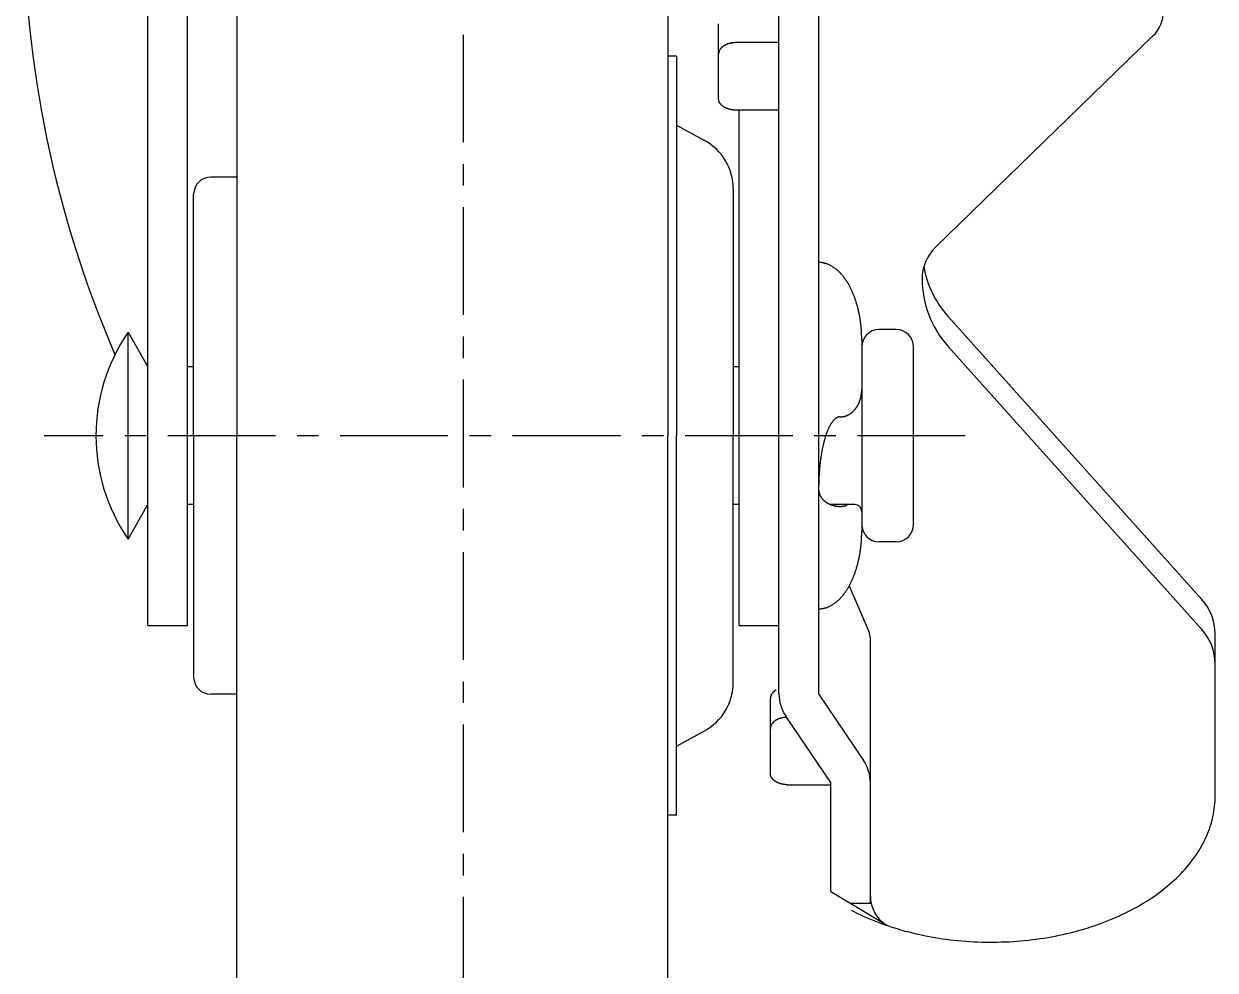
# Model space of a CAD drawing. Extents: x -35 to 215, y -13 to 267.
# Drawn here: x 7.6 to 76.7, y 56.3 to 111.2 of the extents above; entities that cross this region are included whole.
import ezdxf

# ---------------------------------------------------------------- set-up
doc = ezdxf.new("R2010")
doc.units = 0
doc.header["$LTSCALE"] = 5
doc.linetypes.add('CENTER', pattern=[2, 1.25, -0.25, 0.25, -0.25])
doc.layers.get('0').update_dxf_attribs({"linetype": 'CONTINUOUS'})
doc.layers.add('CENTER', color=1, linetype='CENTER')

msp = doc.modelspace()

# ---------------------------------------------------------------- linework, layer by layer
at = {"color": 7, "linetype": 'CONTINUOUS'}
for p, q in [((14.821629, 76.304356), (14.821629, 141.550747)), ((17.121629, 76.304356), (17.121629, 141.5595)), ((51.421629, 72.325942), (51.421629, 141.550747)), ((19.971629, 124.304356), (19.971629, 87.304356)), ((44.971629, 124.304356), (44.971629, 87.304356)), ((53.721629, 124.183706), (53.721629, 72.325942)), ((47.921629, 106.834939), (47.921629, 111.186885)), ((51.421629, 110.095043), (48.921629, 110.095043)), ((73.114861, 110.483921), (60.494129, 98.229582)), ((45.471629, 109.304356), (44.971629, 109.304356)), ((45.471629, 109.304356), (45.471629, 87.304356)), ((51.421629, 106.182919), (48.921629, 106.182919)), ((49.121629, 76.304356), (49.121629, 106.182919)), ((45.471629, 105.304356), (47.093914, 104.426975)), ((19.971629, 102.304356), (18.471629, 102.304356)), ((48.771629, 101.612255), (48.771629, 87.304356)), ((17.471629, 87.304356), (17.471629, 101.304356)), ((75.95482, 77.810641), (61.216782, 94.240692)), ((13.666928, 93.304356), (14.821629, 91.304356)), ((13.666928, 81.304356), (13.666928, 93.304356)), ((58.221629, 93.454356), (57.221629, 93.454356)), ((56.221629, 92.846532), (56.221629, 81.76218)), ((59.221629, 82.154356), (59.221629, 92.454356)), ((75.95482, 76.066778), (61.216782, 92.496829)), ((17.471629, 91.304356), (17.121629, 91.304356)), ((49.121629, 91.304356), (48.771629, 91.304356)), ((17.471629, 87.304356), (17.471629, 73.304356)), ((19.971629, 50.304356), (19.971629, 87.304356)), ((44.971629, 50.304356), (44.971629, 87.304356)), ((45.471629, 65.304356), (45.471629, 87.304356)), ((48.771629, 72.996456), (48.771629, 87.304356)), ((13.666928, 81.304356), (14.821629, 83.304356)), ((17.471629, 83.304356), (17.121629, 83.304356)), ((49.121629, 83.304356), (48.771629, 83.304356)), ((55.821629, 83.304356), (54.42448, 83.304356)), ((58.221629, 81.154356), (57.221629, 81.154356)), ((55.495553, 78.591321), (56.635977, 75.943387)), ((14.821629, 76.304356), (17.121629, 76.304356)), ((49.121629, 76.304356), (51.421629, 76.304356)), ((56.721629, 60.193495), (56.721629, 75.537946)), ((76.721629, 66.409656), (76.721629, 75.807429)), ((19.971629, 72.304356), (18.471629, 72.304356)), ((50.921629, 67.713697), (50.921629, 72.065643)), ((53.721629, 72.325942), (56.327317, 68.469955)), ((54.421629, 67.182184), (51.815941, 71.038171)), ((45.471629, 69.304356), (47.093914, 70.181737)), ((51.921629, 67.061677), (54.421629, 67.061677)), ((54.421629, 60.866295), (54.421629, 67.182184)), ((45.471629, 65.304356), (44.971629, 65.304356)), ((54.421629, 60.866295), (57.721629, 58.890187)), ((55.54517, 60.193495), (56.721629, 60.193495))]:
    msp.add_line(p, q, dxfattribs=at)
for points in [[(48.9216, 110.095, 0), (48.9094, 110.095, 0), (48.8971, 110.095, 0), (48.8848, 110.095, 0), (48.8726, 110.094, 0), (48.8603, 110.094, 0), (48.8481, 110.093, 0), (48.8358, 110.093, 0), (48.8236, 110.092, 0), (48.8114, 110.091, 0), (48.7992, 110.09, 0), (48.787, 110.089, 0), (48.7749, 110.088, 0), (48.7628, 110.087, 0), (48.7507, 110.085, 0), (48.7386, 110.084, 0), (48.7265, 110.083, 0), (48.7145, 110.081, 0), (48.7025, 110.079, 0), (48.6906, 110.077, 0), (48.6786, 110.076, 0), (48.6668, 110.074, 0), (48.6549, 110.071, 0), (48.6431, 110.069, 0), (48.6313, 110.067, 0), (48.6196, 110.065, 0), (48.6079, 110.062, 0), (48.5963, 110.06, 0), (48.5847, 110.057, 0), (48.5732, 110.054, 0), (48.5617, 110.051, 0), (48.5503, 110.048, 0), (48.5389, 110.045, 0), (48.5276, 110.042, 0), (48.5164, 110.039, 0), (48.5052, 110.036, 0), (48.4941, 110.032, 0), (48.483, 110.029, 0), (48.472, 110.025, 0), (48.4611, 110.022, 0), (48.4502, 110.018, 0), (48.4394, 110.014, 0), (48.4287, 110.01, 0), (48.4181, 110.006, 0), (48.4075, 110.002, 0), (48.397, 109.998, 0), (48.3866, 109.994, 0), (48.3763, 109.99, 0), (48.3661, 109.985, 0), (48.3559, 109.981, 0), (48.3458, 109.976, 0), (48.3358, 109.971, 0), (48.3259, 109.967, 0), (48.3161, 109.962, 0), (48.3064, 109.957, 0), (48.2968, 109.952, 0), (48.2872, 109.947, 0), (48.2778, 109.942, 0), (48.2685, 109.937, 0), (48.2592, 109.931, 0), (48.2501, 109.926, 0), (48.241, 109.921, 0), (48.2321, 109.915, 0), (48.2233, 109.91, 0), (48.2145, 109.904, 0), (48.2059, 109.898, 0), (48.1974, 109.893, 0), (48.189, 109.887, 0), (48.1807, 109.881, 0), (48.1725, 109.875, 0), (48.1644, 109.869, 0), (48.1565, 109.863, 0), (48.1486, 109.857, 0), (48.1409, 109.85, 0), (48.1333, 109.844, 0), (48.1258, 109.838, 0), (48.1184, 109.831, 0), (48.1112, 109.825, 0), (48.104, 109.818, 0), (48.097, 109.812, 0), (48.0902, 109.805, 0), (48.0834, 109.799, 0), (48.0768, 109.792, 0), (48.0703, 109.785, 0), (48.0639, 109.778, 0), (48.0577, 109.771, 0), (48.0515, 109.764, 0), (48.0456, 109.757, 0), (48.0397, 109.75, 0), (48.034, 109.743, 0), (48.0284, 109.736, 0), (48.023, 109.729, 0), (48.0176, 109.722, 0), (48.0125, 109.715, 0), (48.0074, 109.707, 0), (48.0025, 109.7, 0), (47.9977, 109.693, 0), (47.9931, 109.685, 0), (47.9886, 109.678, 0), (47.9843, 109.67, 0), (47.9801, 109.663, 0), (47.976, 109.655, 0), (47.9721, 109.648, 0), (47.9683, 109.64, 0), (47.9647, 109.632, 0), (47.9612, 109.625, 0), (47.9579, 109.617, 0), (47.9547, 109.609, 0), (47.9516, 109.601, 0), (47.9487, 109.594, 0), (47.9459, 109.586, 0), (47.9433, 109.578, 0), (47.9408, 109.57, 0), (47.9385, 109.562, 0), (47.9364, 109.554, 0), (47.9343, 109.547, 0), (47.9325, 109.539, 0), (47.9307, 109.531, 0), (47.9291, 109.523, 0), (47.9277, 109.515, 0), (47.9264, 109.507, 0), (47.9253, 109.499, 0), (47.9243, 109.491, 0), (47.9235, 109.483, 0), (47.9228, 109.475, 0), (47.9223, 109.467, 0), (47.9219, 109.459, 0), (47.9217, 109.451, 0), (47.9216, 109.443, 0)], [(48.9216, 106.183, 0), (48.9094, 106.183, 0), (48.8971, 106.183, 0), (48.8848, 106.183, 0), (48.8726, 106.184, 0), (48.8603, 106.184, 0), (48.8481, 106.185, 0), (48.8358, 106.185, 0), (48.8236, 106.186, 0), (48.8114, 106.187, 0), (48.7992, 106.188, 0), (48.787, 106.189, 0), (48.7749, 106.19, 0), (48.7628, 106.191, 0), (48.7507, 106.193, 0), (48.7386, 106.194, 0), (48.7265, 106.195, 0), (48.7145, 106.197, 0), (48.7025, 106.199, 0), (48.6906, 106.201, 0), (48.6786, 106.202, 0), (48.6668, 106.204, 0), (48.6549, 106.207, 0), (48.6431, 106.209, 0), (48.6313, 106.211, 0), (48.6196, 106.213, 0), (48.6079, 106.216, 0), (48.5963, 106.218, 0), (48.5847, 106.221, 0), (48.5732, 106.224, 0), (48.5617, 106.227, 0), (48.5503, 106.23, 0), (48.5389, 106.233, 0), (48.5276, 106.236, 0), (48.5164, 106.239, 0), (48.5052, 106.242, 0), (48.4941, 106.246, 0), (48.483, 106.249, 0), (48.472, 106.253, 0), (48.4611, 106.256, 0), (48.4502, 106.26, 0), (48.4394, 106.264, 0), (48.4287, 106.268, 0), (48.4181, 106.272, 0), (48.4075, 106.276, 0), (48.397, 106.28, 0), (48.3866, 106.284, 0), (48.3763, 106.288, 0), (48.3661, 106.293, 0), (48.3559, 106.297, 0), (48.3458, 106.302, 0), (48.3358, 106.307, 0), (48.3259, 106.311, 0), (48.3161, 106.316, 0), (48.3064, 106.321, 0), (48.2968, 106.326, 0), (48.2872, 106.331, 0), (48.2778, 106.336, 0), (48.2685, 106.341, 0), (48.2592, 106.346, 0), (48.2501, 106.352, 0), (48.241, 106.357, 0), (48.2321, 106.363, 0), (48.2233, 106.368, 0), (48.2145, 106.374, 0), (48.2059, 106.38, 0), (48.1974, 106.385, 0), (48.189, 106.391, 0), (48.1807, 106.397, 0), (48.1725, 106.403, 0), (48.1644, 106.409, 0), (48.1565, 106.415, 0), (48.1486, 106.421, 0), (48.1409, 106.428, 0), (48.1333, 106.434, 0), (48.1258, 106.44, 0), (48.1184, 106.447, 0), (48.1112, 106.453, 0), (48.104, 106.459, 0), (48.097, 106.466, 0), (48.0902, 106.473, 0), (48.0834, 106.479, 0), (48.0768, 106.486, 0), (48.0703, 106.493, 0), (48.0639, 106.5, 0), (48.0577, 106.507, 0), (48.0515, 106.514, 0), (48.0456, 106.521, 0), (48.0397, 106.528, 0), (48.034, 106.535, 0), (48.0284, 106.542, 0), (48.023, 106.549, 0), (48.0176, 106.556, 0), (48.0125, 106.563, 0), (48.0074, 106.571, 0), (48.0025, 106.578, 0), (47.9977, 106.585, 0), (47.9931, 106.593, 0), (47.9886, 106.6, 0), (47.9843, 106.608, 0), (47.9801, 106.615, 0), (47.976, 106.623, 0), (47.9721, 106.63, 0), (47.9683, 106.638, 0), (47.9647, 106.646, 0), (47.9612, 106.653, 0), (47.9579, 106.661, 0), (47.9547, 106.669, 0), (47.9516, 106.677, 0), (47.9487, 106.684, 0), (47.9459, 106.692, 0), (47.9433, 106.7, 0), (47.9408, 106.708, 0), (47.9385, 106.716, 0), (47.9364, 106.723, 0), (47.9343, 106.731, 0), (47.9325, 106.739, 0), (47.9307, 106.747, 0), (47.9291, 106.755, 0), (47.9277, 106.763, 0), (47.9264, 106.771, 0), (47.9253, 106.779, 0), (47.9243, 106.787, 0), (47.9235, 106.795, 0), (47.9228, 106.803, 0), (47.9223, 106.811, 0), (47.9219, 106.819, 0), (47.9217, 106.827, 0), (47.9216, 106.835, 0)], [(56.2216, 92.8465, 0), (56.2214, 92.9018, 0), (56.2209, 92.957, 0), (56.2199, 93.0122, 0), (56.2186, 93.0673, 0), (56.2169, 93.1225, 0), (56.2149, 93.1776, 0), (56.2124, 93.2326, 0), (56.2096, 93.2876, 0), (56.2064, 93.3425, 0), (56.2028, 93.3974, 0), (56.1989, 93.4521, 0), (56.1946, 93.5068, 0), (56.1899, 93.5614, 0), (56.1848, 93.6159, 0), (56.1794, 93.6702, 0), (56.1736, 93.7244, 0), (56.1674, 93.7785, 0), (56.1609, 93.8325, 0), (56.154, 93.8863, 0), (56.1467, 93.9399, 0), (56.1391, 93.9934, 0), (56.1311, 94.0467, 0), (56.1227, 94.0999, 0), (56.114, 94.1528, 0), (56.1049, 94.2056, 0), (56.0955, 94.2581, 0), (56.0856, 94.3104, 0), (56.0755, 94.3625, 0), (56.065, 94.4144, 0), (56.0541, 94.4661, 0), (56.0429, 94.5175, 0), (56.0313, 94.5686, 0), (56.0194, 94.6195, 0), (56.0072, 94.6701, 0), (55.9946, 94.7205, 0), (55.9816, 94.7705, 0), (55.9683, 94.8203, 0), (55.9547, 94.8698, 0), (55.9407, 94.919, 0), (55.9264, 94.9678, 0), (55.9118, 95.0164, 0), (55.8968, 95.0646, 0), (55.8816, 95.1125, 0), (55.866, 95.16, 0), (55.85, 95.2072, 0), (55.8338, 95.254, 0), (55.8172, 95.3005, 0), (55.8003, 95.3466, 0), (55.7831, 95.3923, 0), (55.7656, 95.4377, 0), (55.7478, 95.4826, 0), (55.7296, 95.5272, 0), (55.7112, 95.5713, 0), (55.6925, 95.6151, 0), (55.6735, 95.6584, 0), (55.6542, 95.7013, 0), (55.6345, 95.7438, 0), (55.6147, 95.7858, 0), (55.5945, 95.8274, 0), (55.574, 95.8685, 0), (55.5533, 95.9092, 0), (55.5322, 95.9495, 0), (55.511, 95.9892, 0), (55.4894, 96.0285, 0), (55.4676, 96.0673, 0), (55.4455, 96.1056, 0), (55.4231, 96.1435, 0), (55.4005, 96.1808, 0), (55.3777, 96.2176, 0), (55.3546, 96.254, 0), (55.3312, 96.2898, 0), (55.3076, 96.3251, 0), (55.2838, 96.3598, 0), (55.2597, 96.3941, 0), (55.2354, 96.4278, 0), (55.2109, 96.461, 0), (55.1861, 96.4936, 0), (55.1612, 96.5257, 0), (55.136, 96.5572, 0), (55.1106, 96.5881, 0), (55.0849, 96.6185, 0), (55.0591, 96.6484, 0), (55.0331, 96.6776, 0), (55.0069, 96.7063, 0), (54.9805, 96.7344, 0), (54.9539, 96.7619, 0), (54.9271, 96.7888, 0), (54.9001, 96.8152, 0), (54.873, 96.8409, 0), (54.8457, 96.866, 0), (54.8182, 96.8906, 0), (54.7905, 96.9145, 0), (54.7627, 96.9378, 0), (54.7347, 96.9605, 0), (54.7066, 96.9825, 0), (54.6783, 97.004, 0), (54.6499, 97.0248, 0), (54.6214, 97.045, 0), (54.5927, 97.0646, 0), (54.5639, 97.0835, 0), (54.5349, 97.1018, 0), (54.5058, 97.1194, 0), (54.4766, 97.1364, 0), (54.4473, 97.1528, 0), (54.4179, 97.1685, 0), (54.3884, 97.1835, 0), (54.3588, 97.1979, 0), (54.3291, 97.2117, 0), (54.2993, 97.2248, 0), (54.2694, 97.2372, 0), (54.2394, 97.249, 0), (54.2094, 97.2601, 0), (54.1792, 97.2705, 0), (54.149, 97.2803, 0), (54.1188, 97.2894, 0), (54.0885, 97.2978, 0), (54.0581, 97.3056, 0), (54.0277, 97.3127, 0), (53.9972, 97.3191, 0), (53.9667, 97.3249, 0), (53.9361, 97.3299, 0), (53.9055, 97.3343, 0), (53.8749, 97.3381, 0), (53.8443, 97.3411, 0), (53.8136, 97.3435, 0), (53.783, 97.3452, 0), (53.7523, 97.3462, 0), (53.7216, 97.3465, 0)], [(54.9716, 88.395, 0), (54.987, 88.3952, 0), (55.0023, 88.3955, 0), (55.0176, 88.3961, 0), (55.033, 88.3969, 0), (55.0483, 88.398, 0), (55.0636, 88.3993, 0), (55.0789, 88.4009, 0), (55.0942, 88.4027, 0), (55.1094, 88.4047, 0), (55.1246, 88.4069, 0), (55.1399, 88.4094, 0), (55.155, 88.4122, 0), (55.1702, 88.4151, 0), (55.1853, 88.4183, 0), (55.2004, 88.4218, 0), (55.2155, 88.4255, 0), (55.2305, 88.4294, 0), (55.2455, 88.4335, 0), (55.2605, 88.4379, 0), (55.2754, 88.4425, 0), (55.2902, 88.4473, 0), (55.305, 88.4524, 0), (55.3198, 88.4577, 0), (55.3345, 88.4632, 0), (55.3491, 88.4689, 0), (55.3637, 88.4749, 0), (55.3783, 88.4811, 0), (55.3927, 88.4876, 0), (55.4072, 88.4942, 0), (55.4215, 88.5011, 0), (55.4358, 88.5082, 0), (55.45, 88.5155, 0), (55.4641, 88.5231, 0), (55.4782, 88.5308, 0), (55.4922, 88.5388, 0), (55.5061, 88.547, 0), (55.5199, 88.5554, 0), (55.5336, 88.564, 0), (55.5473, 88.5729, 0), (55.5609, 88.5819, 0), (55.5744, 88.5912, 0), (55.5878, 88.6006, 0), (55.6011, 88.6103, 0), (55.6143, 88.6202, 0), (55.6274, 88.6303, 0), (55.6404, 88.6406, 0), (55.6533, 88.6511, 0), (55.6661, 88.6618, 0), (55.6788, 88.6726, 0), (55.6914, 88.6837, 0), (55.7039, 88.695, 0), (55.7163, 88.7065, 0), (55.7285, 88.7182, 0), (55.7407, 88.73, 0), (55.7527, 88.742, 0), (55.7646, 88.7543, 0), (55.7764, 88.7667, 0), (55.7881, 88.7793, 0), (55.7996, 88.7921, 0), (55.8111, 88.805, 0), (55.8224, 88.8181, 0), (55.8336, 88.8314, 0), (55.8446, 88.8449, 0), (55.8555, 88.8586, 0), (55.8663, 88.8724, 0), (55.8769, 88.8864, 0), (55.8874, 88.9005, 0), (55.8978, 88.9148, 0), (55.908, 88.9293, 0), (55.9181, 88.9439, 0), (55.9281, 88.9587, 0), (55.9379, 88.9737, 0), (55.9476, 88.9887, 0), (55.9571, 89.004, 0), (55.9664, 89.0194, 0), (55.9756, 89.0349, 0), (55.9847, 89.0506, 0), (55.9936, 89.0664, 0), (56.0024, 89.0823, 0), (56.011, 89.0984, 0), (56.0194, 89.1146, 0), (56.0277, 89.131, 0), (56.0358, 89.1474, 0), (56.0438, 89.164, 0), (56.0516, 89.1807, 0), (56.0592, 89.1976, 0), (56.0667, 89.2145, 0), (56.074, 89.2316, 0), (56.0812, 89.2488, 0), (56.0882, 89.2661, 0), (56.095, 89.2835, 0), (56.1016, 89.301, 0), (56.1081, 89.3186, 0), (56.1144, 89.3363, 0), (56.1205, 89.3541, 0), (56.1265, 89.372, 0), (56.1323, 89.39, 0), (56.1379, 89.4081, 0), (56.1433, 89.4262, 0), (56.1486, 89.4445, 0), (56.1536, 89.4628, 0), (56.1585, 89.4812, 0), (56.1633, 89.4997, 0), (56.1678, 89.5182, 0), (56.1722, 89.5369, 0), (56.1763, 89.5555, 0), (56.1803, 89.5743, 0), (56.1842, 89.5931, 0), (56.1878, 89.612, 0), (56.1913, 89.6309, 0), (56.1945, 89.6499, 0), (56.1976, 89.6689, 0), (56.2005, 89.688, 0), (56.2032, 89.7071, 0), (56.2058, 89.7262, 0), (56.2081, 89.7454, 0), (56.2103, 89.7647, 0), (56.2122, 89.7839, 0), (56.214, 89.8032, 0), (56.2156, 89.8225, 0), (56.217, 89.8419, 0), (56.2182, 89.8612, 0), (56.2193, 89.8806, 0), (56.2201, 89.9, 0), (56.2208, 89.9194, 0), (56.2213, 89.9388, 0), (56.2215, 89.9582, 0), (56.2216, 89.9776, 0)], [(54.9716, 88.395, 0), (54.9563, 88.3947, 0), (54.941, 88.3938, 0), (54.9256, 88.3922, 0), (54.9103, 88.39, 0), (54.895, 88.3871, 0), (54.8797, 88.3837, 0), (54.8644, 88.3796, 0), (54.8491, 88.3748, 0), (54.8339, 88.3695, 0), (54.8186, 88.3635, 0), (54.8034, 88.3568, 0), (54.7882, 88.3496, 0), (54.7731, 88.3417, 0), (54.7579, 88.3332, 0), (54.7428, 88.3241, 0), (54.7278, 88.3144, 0), (54.7127, 88.304, 0), (54.6978, 88.293, 0), (54.6828, 88.2814, 0), (54.6679, 88.2692, 0), (54.653, 88.2564, 0), (54.6382, 88.2429, 0), (54.6235, 88.2289, 0), (54.6088, 88.2142, 0), (54.5941, 88.199, 0), (54.5795, 88.1831, 0), (54.565, 88.1666, 0), (54.5505, 88.1496, 0), (54.5361, 88.1319, 0), (54.5218, 88.1137, 0), (54.5075, 88.0948, 0), (54.4933, 88.0754, 0), (54.4791, 88.0554, 0), (54.4651, 88.0348, 0), (54.4511, 88.0136, 0), (54.4372, 87.9919, 0), (54.4234, 87.9695, 0), (54.4096, 87.9467, 0), (54.396, 87.9232, 0), (54.3824, 87.8992, 0), (54.3689, 87.8746, 0), (54.3555, 87.8495, 0), (54.3422, 87.8238, 0), (54.329, 87.7976, 0), (54.3159, 87.7708, 0), (54.3029, 87.7435, 0), (54.29, 87.7157, 0), (54.2772, 87.6873, 0), (54.2645, 87.6584, 0), (54.2519, 87.629, 0), (54.2394, 87.5991, 0), (54.227, 87.5686, 0), (54.2147, 87.5377, 0), (54.2026, 87.5062, 0), (54.1906, 87.4743, 0), (54.1786, 87.4418, 0), (54.1668, 87.4089, 0), (54.1552, 87.3755, 0), (54.1436, 87.3416, 0), (54.1322, 87.3072, 0), (54.1209, 87.2724, 0), (54.1097, 87.2371, 0), (54.0987, 87.2013, 0), (54.0877, 87.1651, 0), (54.077, 87.1284, 0), (54.0663, 87.0913, 0), (54.0558, 87.0538, 0), (54.0454, 87.0158, 0), (54.0352, 86.9774, 0), (54.0251, 86.9386, 0), (54.0152, 86.8994, 0), (54.0054, 86.8597, 0), (53.9957, 86.8197, 0), (53.9862, 86.7793, 0), (53.9768, 86.7385, 0), (53.9676, 86.6973, 0), (53.9586, 86.6557, 0), (53.9496, 86.6137, 0), (53.9409, 86.5714, 0), (53.9323, 86.5287, 0), (53.9238, 86.4857, 0), (53.9156, 86.4424, 0), (53.9074, 86.3986, 0), (53.8995, 86.3546, 0), (53.8917, 86.3102, 0), (53.884, 86.2656, 0), (53.8765, 86.2206, 0), (53.8692, 86.1753, 0), (53.8621, 86.1297, 0), (53.8551, 86.0838, 0), (53.8483, 86.0376, 0), (53.8416, 85.9912, 0), (53.8352, 85.9444, 0), (53.8289, 85.8975, 0), (53.8227, 85.8502, 0), (53.8168, 85.8027, 0), (53.811, 85.755, 0), (53.8054, 85.707, 0), (53.8, 85.6588, 0), (53.7947, 85.6104, 0), (53.7896, 85.5618, 0), (53.7847, 85.513, 0), (53.78, 85.4639, 0), (53.7755, 85.4147, 0), (53.7711, 85.3653, 0), (53.7669, 85.3157, 0), (53.7629, 85.266, 0), (53.7591, 85.2161, 0), (53.7555, 85.166, 0), (53.752, 85.1158, 0), (53.7487, 85.0655, 0), (53.7456, 85.015, 0), (53.7427, 84.9644, 0), (53.74, 84.9137, 0), (53.7375, 84.8628, 0), (53.7352, 84.8119, 0), (53.733, 84.7609, 0), (53.731, 84.7098, 0), (53.7292, 84.6586, 0), (53.7276, 84.6073, 0), (53.7262, 84.556, 0), (53.725, 84.5047, 0), (53.724, 84.4532, 0), (53.7231, 84.4018, 0), (53.7225, 84.3503, 0), (53.722, 84.2988, 0), (53.7217, 84.2473, 0), (53.7216, 84.1957, 0)], [(53.7216, 84.1957, 0), (53.7217, 84.1835, 0), (53.722, 84.1713, 0), (53.7225, 84.1591, 0), (53.7232, 84.1468, 0), (53.724, 84.1346, 0), (53.7251, 84.1224, 0), (53.7263, 84.1102, 0), (53.7277, 84.0981, 0), (53.7293, 84.0859, 0), (53.7311, 84.0738, 0), (53.7331, 84.0616, 0), (53.7353, 84.0495, 0), (53.7377, 84.0374, 0), (53.7402, 84.0254, 0), (53.743, 84.0133, 0), (53.7459, 84.0013, 0), (53.749, 83.9894, 0), (53.7523, 83.9774, 0), (53.7558, 83.9655, 0), (53.7595, 83.9536, 0), (53.7633, 83.9418, 0), (53.7674, 83.93, 0), (53.7716, 83.9182, 0), (53.776, 83.9065, 0), (53.7806, 83.8948, 0), (53.7854, 83.8832, 0), (53.7903, 83.8716, 0), (53.7954, 83.8601, 0), (53.8007, 83.8486, 0), (53.8062, 83.8372, 0), (53.8119, 83.8258, 0), (53.8177, 83.8145, 0), (53.8238, 83.8032, 0), (53.8299, 83.792, 0), (53.8363, 83.7809, 0), (53.8429, 83.7698, 0), (53.8496, 83.7588, 0), (53.8564, 83.7479, 0), (53.8635, 83.737, 0), (53.8707, 83.7262, 0), (53.8781, 83.7155, 0), (53.8856, 83.7048, 0), (53.8934, 83.6942, 0), (53.9012, 83.6837, 0), (53.9093, 83.6733, 0), (53.9175, 83.6629, 0), (53.9259, 83.6527, 0), (53.9344, 83.6425, 0), (53.9431, 83.6324, 0), (53.9519, 83.6223, 0), (53.9609, 83.6124, 0), (53.9701, 83.6026, 0), (53.9794, 83.5928, 0), (53.9888, 83.5832, 0), (53.9984, 83.5736, 0), (54.0082, 83.5641, 0), (54.0181, 83.5547, 0), (54.0281, 83.5455, 0), (54.0383, 83.5363, 0), (54.0486, 83.5272, 0), (54.0591, 83.5182, 0), (54.0697, 83.5093, 0), (54.0804, 83.5006, 0), (54.0913, 83.4919, 0), (54.1023, 83.4833, 0), (54.1135, 83.4749, 0), (54.1247, 83.4666, 0), (54.1361, 83.4583, 0), (54.1477, 83.4502, 0), (54.1593, 83.4422, 0), (54.1711, 83.4343, 0), (54.183, 83.4265, 0), (54.195, 83.4189, 0), (54.2072, 83.4113, 0), (54.2194, 83.4039, 0), (54.2318, 83.3966, 0), (54.2443, 83.3895, 0), (54.2569, 83.3824, 0), (54.2696, 83.3755, 0), (54.2824, 83.3687, 0), (54.2953, 83.362, 0), (54.3083, 83.3554, 0), (54.3214, 83.349, 0), (54.3347, 83.3427, 0), (54.348, 83.3365, 0), (54.3614, 83.3305, 0), (54.3749, 83.3246, 0), (54.3885, 83.3188, 0), (54.4022, 83.3132, 0), (54.4159, 83.3077, 0), (54.4298, 83.3023, 0), (54.4437, 83.2971, 0), (54.4577, 83.292, 0), (54.4718, 83.287, 0), (54.486, 83.2822, 0), (54.5002, 83.2775, 0), (54.5145, 83.273, 0), (54.5289, 83.2686, 0), (54.5434, 83.2643, 0), (54.5579, 83.2602, 0), (54.5725, 83.2562, 0), (54.5871, 83.2524, 0), (54.6018, 83.2487, 0), (54.6166, 83.2452, 0), (54.6314, 83.2418, 0), (54.6463, 83.2385, 0), (54.6612, 83.2354, 0), (54.6761, 83.2324, 0), (54.6911, 83.2296, 0), (54.7062, 83.2269, 0), (54.7213, 83.2244, 0), (54.7364, 83.2221, 0), (54.7515, 83.2198, 0), (54.7667, 83.2177, 0), (54.782, 83.2158, 0), (54.7972, 83.214, 0), (54.8125, 83.2124, 0), (54.8278, 83.2109, 0), (54.8431, 83.2096, 0), (54.8585, 83.2084, 0), (54.8738, 83.2074, 0), (54.8892, 83.2065, 0), (54.9046, 83.2058, 0), (54.92, 83.2052, 0), (54.9354, 83.2048, 0), (54.9508, 83.2045, 0), (54.9662, 83.2043, 0), (54.9817, 83.2044, 0)], [(54.9724, 83.2044, 0), (54.9757, 83.2044, 0), (54.9789, 83.2044, 0), (54.9822, 83.2044, 0), (54.9855, 83.2044, 0), (54.9887, 83.2044, 0), (54.992, 83.2045, 0), (54.9952, 83.2045, 0), (54.9985, 83.2046, 0), (55.0018, 83.2047, 0), (55.005, 83.2048, 0), (55.0083, 83.2049, 0), (55.0115, 83.205, 0), (55.0148, 83.2051, 0), (55.0181, 83.2052, 0), (55.0213, 83.2053, 0), (55.0246, 83.2055, 0), (55.0278, 83.2056, 0), (55.0311, 83.2058, 0), (55.0344, 83.206, 0), (55.0376, 83.2062, 0), (55.0409, 83.2063, 0), (55.0441, 83.2065, 0), (55.0474, 83.2068, 0), (55.0506, 83.207, 0), (55.0539, 83.2072, 0), (55.0571, 83.2075, 0), (55.0604, 83.2077, 0), (55.0637, 83.208, 0), (55.0669, 83.2082, 0), (55.0702, 83.2085, 0), (55.0734, 83.2088, 0), (55.0767, 83.2091, 0), (55.0799, 83.2094, 0), (55.0832, 83.2097, 0), (55.0864, 83.2101, 0), (55.0897, 83.2104, 0), (55.0929, 83.2107, 0), (55.0961, 83.2111, 0), (55.0994, 83.2115, 0), (55.1026, 83.2118, 0), (55.1059, 83.2122, 0), (55.1091, 83.2126, 0), (55.1124, 83.213, 0), (55.1156, 83.2135, 0), (55.1188, 83.2139, 0), (55.1221, 83.2143, 0), (55.1253, 83.2148, 0), (55.1286, 83.2152, 0), (55.1318, 83.2157, 0), (55.135, 83.2162, 0), (55.1383, 83.2166, 0), (55.1415, 83.2171, 0), (55.1447, 83.2176, 0), (55.1479, 83.2181, 0), (55.1512, 83.2187, 0), (55.1544, 83.2192, 0), (55.1576, 83.2197, 0), (55.1609, 83.2203, 0), (55.1641, 83.2209, 0), (55.1673, 83.2214, 0), (55.1705, 83.222, 0), (55.1737, 83.2226, 0), (55.177, 83.2232, 0), (55.1802, 83.2238, 0), (55.1834, 83.2244, 0), (55.1866, 83.2251, 0), (55.1898, 83.2257, 0), (55.193, 83.2263, 0), (55.1962, 83.227, 0), (55.1995, 83.2277, 0), (55.2027, 83.2283, 0), (55.2059, 83.229, 0), (55.2091, 83.2297, 0), (55.2123, 83.2304, 0), (55.2155, 83.2311, 0), (55.2187, 83.2319, 0), (55.2219, 83.2326, 0), (55.2251, 83.2333, 0), (55.2283, 83.2341, 0), (55.2314, 83.2349, 0), (55.2346, 83.2356, 0), (55.2378, 83.2364, 0), (55.241, 83.2372, 0), (55.2442, 83.238, 0), (55.2474, 83.2388, 0), (55.2506, 83.2396, 0), (55.2537, 83.2405, 0), (55.2569, 83.2413, 0), (55.2601, 83.2422, 0), (55.2633, 83.243, 0), (55.2664, 83.2439, 0), (55.2696, 83.2448, 0), (55.2728, 83.2457, 0), (55.2759, 83.2465, 0), (55.2791, 83.2475, 0), (55.2823, 83.2484, 0), (55.2854, 83.2493, 0), (55.2886, 83.2502, 0), (55.2917, 83.2512, 0), (55.2949, 83.2521, 0), (55.298, 83.2531, 0), (55.3012, 83.2541, 0), (55.3043, 83.255, 0), (55.3075, 83.256, 0), (55.3106, 83.257, 0), (55.3138, 83.258, 0), (55.3169, 83.2591, 0), (55.32, 83.2601, 0), (55.3232, 83.2611, 0), (55.3263, 83.2622, 0), (55.3294, 83.2632, 0), (55.3325, 83.2643, 0), (55.3357, 83.2654, 0), (55.3388, 83.2665, 0), (55.3419, 83.2675, 0), (55.345, 83.2686, 0), (55.3481, 83.2698, 0), (55.3512, 83.2709, 0), (55.3543, 83.272, 0), (55.3575, 83.2732, 0), (55.3606, 83.2743, 0), (55.3637, 83.2755, 0), (55.3668, 83.2766, 0), (55.3698, 83.2778, 0), (55.3729, 83.279, 0), (55.376, 83.2802, 0), (55.3791, 83.2814, 0), (55.3822, 83.2826, 0)], [(53.7216, 77.2622, 0), (53.7523, 77.2625, 0), (53.783, 77.2635, 0), (53.8136, 77.2652, 0), (53.8443, 77.2676, 0), (53.8749, 77.2706, 0), (53.9055, 77.2744, 0), (53.9361, 77.2788, 0), (53.9667, 77.2838, 0), (53.9972, 77.2896, 0), (54.0277, 77.296, 0), (54.0581, 77.3031, 0), (54.0885, 77.3109, 0), (54.1188, 77.3193, 0), (54.149, 77.3284, 0), (54.1792, 77.3382, 0), (54.2094, 77.3486, 0), (54.2394, 77.3598, 0), (54.2694, 77.3715, 0), (54.2993, 77.384, 0), (54.3291, 77.397, 0), (54.3588, 77.4108, 0), (54.3884, 77.4252, 0), (54.4179, 77.4402, 0), (54.4473, 77.4559, 0), (54.4766, 77.4723, 0), (54.5058, 77.4893, 0), (54.5349, 77.5069, 0), (54.5639, 77.5252, 0), (54.5927, 77.5442, 0), (54.6214, 77.5637, 0), (54.6499, 77.5839, 0), (54.6783, 77.6047, 0), (54.7066, 77.6262, 0), (54.7347, 77.6482, 0), (54.7627, 77.6709, 0), (54.7905, 77.6942, 0), (54.8182, 77.7181, 0), (54.8457, 77.7427, 0), (54.873, 77.7678, 0), (54.9001, 77.7935, 0), (54.9271, 77.8199, 0), (54.9539, 77.8468, 0), (54.9805, 77.8743, 0), (55.0069, 77.9024, 0), (55.0331, 77.9311, 0), (55.0591, 77.9603, 0), (55.0849, 77.9902, 0), (55.1106, 78.0206, 0), (55.136, 78.0515, 0), (55.1612, 78.083, 0), (55.1861, 78.1151, 0), (55.2109, 78.1477, 0), (55.2354, 78.1809, 0), (55.2597, 78.2146, 0), (55.2838, 78.2489, 0), (55.3076, 78.2836, 0), (55.3312, 78.3189, 0), (55.3546, 78.3547, 0), (55.3777, 78.3911, 0), (55.4005, 78.4279, 0), (55.4231, 78.4652, 0), (55.4455, 78.5031, 0), (55.4676, 78.5414, 0), (55.4894, 78.5802, 0), (55.511, 78.6195, 0), (55.5322, 78.6592, 0), (55.5533, 78.6995, 0), (55.574, 78.7402, 0), (55.5945, 78.7813, 0), (55.6147, 78.8229, 0), (55.6345, 78.8649, 0), (55.6542, 78.9074, 0), (55.6735, 78.9503, 0), (55.6925, 78.9936, 0), (55.7112, 79.0374, 0), (55.7296, 79.0815, 0), (55.7478, 79.1261, 0), (55.7656, 79.171, 0), (55.7831, 79.2164, 0), (55.8003, 79.2621, 0), (55.8172, 79.3082, 0), (55.8338, 79.3547, 0), (55.85, 79.4015, 0), (55.866, 79.4487, 0), (55.8816, 79.4963, 0), (55.8968, 79.5441, 0), (55.9118, 79.5924, 0), (55.9264, 79.6409, 0), (55.9407, 79.6898, 0), (55.9547, 79.7389, 0), (55.9683, 79.7884, 0), (55.9816, 79.8382, 0), (55.9946, 79.8882, 0), (56.0072, 79.9386, 0), (56.0194, 79.9892, 0), (56.0313, 80.0401, 0), (56.0429, 80.0913, 0), (56.0541, 80.1427, 0), (56.065, 80.1943, 0), (56.0755, 80.2462, 0), (56.0856, 80.2983, 0), (56.0955, 80.3506, 0), (56.1049, 80.4032, 0), (56.114, 80.4559, 0), (56.1227, 80.5088, 0), (56.1311, 80.562, 0), (56.1391, 80.6153, 0), (56.1467, 80.6688, 0), (56.154, 80.7224, 0), (56.1609, 80.7762, 0), (56.1674, 80.8302, 0), (56.1736, 80.8843, 0), (56.1794, 80.9385, 0), (56.1848, 80.9929, 0), (56.1899, 81.0473, 0), (56.1946, 81.1019, 0), (56.1989, 81.1566, 0), (56.2028, 81.2113, 0), (56.2064, 81.2662, 0), (56.2096, 81.3211, 0), (56.2124, 81.3761, 0), (56.2149, 81.4311, 0), (56.2169, 81.4862, 0), (56.2186, 81.5414, 0), (56.2199, 81.5965, 0), (56.2209, 81.6517, 0), (56.2214, 81.707, 0), (56.2216, 81.7622, 0)], [(51.2587, 72.5538, 0), (51.2538, 72.5509, 0), (51.2489, 72.548, 0), (51.244, 72.5451, 0), (51.2391, 72.5422, 0), (51.2343, 72.5392, 0), (51.2295, 72.5363, 0), (51.2248, 72.5333, 0), (51.22, 72.5303, 0), (51.2154, 72.5272, 0), (51.2107, 72.5242, 0), (51.2061, 72.5211, 0), (51.2015, 72.518, 0), (51.1969, 72.5149, 0), (51.1923, 72.5118, 0), (51.1878, 72.5086, 0), (51.1834, 72.5054, 0), (51.1789, 72.5022, 0), (51.1745, 72.499, 0), (51.1701, 72.4958, 0), (51.1658, 72.4926, 0), (51.1615, 72.4893, 0), (51.1572, 72.486, 0), (51.153, 72.4827, 0), (51.1487, 72.4794, 0), (51.1446, 72.476, 0), (51.1404, 72.4727, 0), (51.1363, 72.4693, 0), (51.1322, 72.4659, 0), (51.1282, 72.4625, 0), (51.1242, 72.4591, 0), (51.1202, 72.4556, 0), (51.1163, 72.4522, 0), (51.1124, 72.4487, 0), (51.1085, 72.4452, 0), (51.1047, 72.4417, 0), (51.1009, 72.4382, 0), (51.0971, 72.4346, 0), (51.0934, 72.431, 0), (51.0897, 72.4275, 0), (51.0861, 72.4239, 0), (51.0825, 72.4203, 0), (51.0789, 72.4166, 0), (51.0754, 72.413, 0), (51.0718, 72.4093, 0), (51.0684, 72.4057, 0), (51.065, 72.402, 0), (51.0616, 72.3983, 0), (51.0582, 72.3946, 0), (51.0549, 72.3909, 0), (51.0516, 72.3871, 0), (51.0484, 72.3834, 0), (51.0452, 72.3796, 0), (51.042, 72.3758, 0), (51.0389, 72.372, 0), (51.0358, 72.3682, 0), (51.0328, 72.3644, 0), (51.0297, 72.3605, 0), (51.0268, 72.3567, 0), (51.0238, 72.3528, 0), (51.021, 72.3489, 0), (51.0181, 72.3451, 0), (51.0153, 72.3412, 0), (51.0125, 72.3372, 0), (51.0098, 72.3333, 0), (51.0071, 72.3294, 0), (51.0044, 72.3254, 0), (51.0018, 72.3215, 0), (50.9992, 72.3175, 0), (50.9967, 72.3135, 0), (50.9942, 72.3095, 0), (50.9918, 72.3055, 0), (50.9894, 72.3015, 0), (50.987, 72.2975, 0), (50.9847, 72.2935, 0), (50.9824, 72.2894, 0), (50.9801, 72.2854, 0), (50.9779, 72.2813, 0), (50.9757, 72.2772, 0), (50.9736, 72.2731, 0), (50.9715, 72.2691, 0), (50.9695, 72.265, 0), (50.9675, 72.2609, 0), (50.9655, 72.2567, 0), (50.9636, 72.2526, 0), (50.9617, 72.2485, 0), (50.9599, 72.2443, 0), (50.9581, 72.2402, 0), (50.9564, 72.236, 0), (50.9547, 72.2319, 0), (50.953, 72.2277, 0), (50.9514, 72.2235, 0), (50.9498, 72.2193, 0), (50.9483, 72.2151, 0), (50.9468, 72.2109, 0), (50.9453, 72.2067, 0), (50.9439, 72.2025, 0), (50.9425, 72.1983, 0), (50.9412, 72.1941, 0), (50.9399, 72.1899, 0), (50.9387, 72.1856, 0), (50.9375, 72.1814, 0), (50.9364, 72.1771, 0), (50.9353, 72.1729, 0), (50.9342, 72.1686, 0), (50.9332, 72.1644, 0), (50.9322, 72.1601, 0), (50.9312, 72.1559, 0), (50.9304, 72.1516, 0), (50.9295, 72.1473, 0), (50.9287, 72.143, 0), (50.9279, 72.1388, 0), (50.9272, 72.1345, 0), (50.9265, 72.1302, 0), (50.9259, 72.1259, 0), (50.9253, 72.1216, 0), (50.9248, 72.1173, 0), (50.9243, 72.113, 0), (50.9238, 72.1087, 0), (50.9234, 72.1044, 0), (50.923, 72.1001, 0), (50.9227, 72.0958, 0), (50.9224, 72.0915, 0), (50.9222, 72.0872, 0), (50.922, 72.0829, 0), (50.9218, 72.0786, 0), (50.9217, 72.0743, 0), (50.9217, 72.07, 0), (50.9216, 72.0656, 0)], [(51.8278, 70.9709, 0), (51.8163, 70.9702, 0), (51.8048, 70.9693, 0), (51.7934, 70.9684, 0), (51.7819, 70.9674, 0), (51.7705, 70.9663, 0), (51.7591, 70.9651, 0), (51.7477, 70.9639, 0), (51.7364, 70.9625, 0), (51.7251, 70.9611, 0), (51.7138, 70.9596, 0), (51.7025, 70.958, 0), (51.6913, 70.9563, 0), (51.68, 70.9545, 0), (51.6689, 70.9526, 0), (51.6577, 70.9507, 0), (51.6466, 70.9487, 0), (51.6355, 70.9465, 0), (51.6245, 70.9444, 0), (51.6135, 70.9421, 0), (51.6026, 70.9397, 0), (51.5916, 70.9373, 0), (51.5808, 70.9348, 0), (51.5699, 70.9321, 0), (51.5592, 70.9295, 0), (51.5484, 70.9267, 0), (51.5378, 70.9238, 0), (51.5271, 70.9209, 0), (51.5166, 70.9179, 0), (51.506, 70.9148, 0), (51.4956, 70.9117, 0), (51.4852, 70.9084, 0), (51.4748, 70.9051, 0), (51.4645, 70.9017, 0), (51.4543, 70.8982, 0), (51.4441, 70.8947, 0), (51.434, 70.891, 0), (51.424, 70.8873, 0), (51.414, 70.8835, 0), (51.4041, 70.8797, 0), (51.3943, 70.8758, 0), (51.3845, 70.8718, 0), (51.3748, 70.8677, 0), (51.3652, 70.8635, 0), (51.3556, 70.8593, 0), (51.3461, 70.855, 0), (51.3368, 70.8506, 0), (51.3274, 70.8462, 0), (51.3182, 70.8417, 0), (51.309, 70.8371, 0), (51.3, 70.8325, 0), (51.291, 70.8278, 0), (51.282, 70.823, 0), (51.2732, 70.8182, 0), (51.2645, 70.8132, 0), (51.2558, 70.8083, 0), (51.2473, 70.8032, 0), (51.2388, 70.7981, 0), (51.2304, 70.793, 0), (51.2221, 70.7877, 0), (51.2139, 70.7824, 0), (51.2058, 70.7771, 0), (51.1978, 70.7717, 0), (51.1899, 70.7662, 0), (51.1821, 70.7607, 0), (51.1744, 70.7551, 0), (51.1667, 70.7494, 0), (51.1592, 70.7437, 0), (51.1518, 70.7379, 0), (51.1445, 70.7321, 0), (51.1373, 70.7263, 0), (51.1302, 70.7203, 0), (51.1232, 70.7143, 0), (51.1163, 70.7083, 0), (51.1095, 70.7022, 0), (51.1028, 70.6961, 0), (51.0963, 70.6899, 0), (51.0898, 70.6837, 0), (51.0835, 70.6774, 0), (51.0772, 70.6711, 0), (51.0711, 70.6647, 0), (51.0651, 70.6583, 0), (51.0592, 70.6518, 0), (51.0534, 70.6453, 0), (51.0477, 70.6387, 0), (51.0422, 70.6321, 0), (51.0368, 70.6255, 0), (51.0314, 70.6188, 0), (51.0262, 70.6121, 0), (51.0212, 70.6054, 0), (51.0162, 70.5986, 0), (51.0114, 70.5917, 0), (51.0067, 70.5849, 0), (51.0021, 70.578, 0), (50.9976, 70.571, 0), (50.9932, 70.5641, 0), (50.989, 70.5571, 0), (50.9849, 70.55, 0), (50.9809, 70.543, 0), (50.9771, 70.5359, 0), (50.9734, 70.5288, 0), (50.9698, 70.5216, 0), (50.9663, 70.5144, 0), (50.9629, 70.5072, 0), (50.9597, 70.5, 0), (50.9566, 70.4928, 0), (50.9537, 70.4855, 0), (50.9508, 70.4782, 0), (50.9481, 70.4709, 0), (50.9456, 70.4636, 0), (50.9431, 70.4562, 0), (50.9408, 70.4488, 0), (50.9386, 70.4415, 0), (50.9366, 70.4341, 0), (50.9346, 70.4266, 0), (50.9329, 70.4192, 0), (50.9312, 70.4118, 0), (50.9297, 70.4043, 0), (50.9283, 70.3968, 0), (50.927, 70.3894, 0), (50.9259, 70.3819, 0), (50.9249, 70.3744, 0), (50.924, 70.3669, 0), (50.9233, 70.3594, 0), (50.9227, 70.3519, 0), (50.9222, 70.3443, 0), (50.9219, 70.3368, 0), (50.9217, 70.3293, 0), (50.9216, 70.3218, 0)], [(51.9216, 67.0617, 0), (51.9094, 67.0617, 0), (51.8971, 67.0619, 0), (51.8848, 67.0621, 0), (51.8726, 67.0625, 0), (51.8603, 67.0629, 0), (51.8481, 67.0634, 0), (51.8358, 67.0641, 0), (51.8236, 67.0648, 0), (51.8114, 67.0656, 0), (51.7992, 67.0666, 0), (51.787, 67.0676, 0), (51.7749, 67.0687, 0), (51.7628, 67.07, 0), (51.7507, 67.0713, 0), (51.7386, 67.0727, 0), (51.7265, 67.0742, 0), (51.7145, 67.0758, 0), (51.7025, 67.0775, 0), (51.6906, 67.0793, 0), (51.6786, 67.0812, 0), (51.6668, 67.0832, 0), (51.6549, 67.0853, 0), (51.6431, 67.0875, 0), (51.6313, 67.0898, 0), (51.6196, 67.0921, 0), (51.6079, 67.0946, 0), (51.5963, 67.0971, 0), (51.5847, 67.0998, 0), (51.5732, 67.1025, 0), (51.5617, 67.1054, 0), (51.5503, 67.1083, 0), (51.5389, 67.1113, 0), (51.5276, 67.1144, 0), (51.5164, 67.1176, 0), (51.5052, 67.1209, 0), (51.4941, 67.1243, 0), (51.483, 67.1277, 0), (51.472, 67.1313, 0), (51.4611, 67.1349, 0), (51.4502, 67.1387, 0), (51.4394, 67.1425, 0), (51.4287, 67.1464, 0), (51.4181, 67.1504, 0), (51.4075, 67.1544, 0), (51.397, 67.1586, 0), (51.3866, 67.1628, 0), (51.3763, 67.1672, 0), (51.3661, 67.1716, 0), (51.3559, 67.176, 0), (51.3458, 67.1806, 0), (51.3358, 67.1853, 0), (51.3259, 67.19, 0), (51.3161, 67.1948, 0), (51.3064, 67.1997, 0), (51.2968, 67.2046, 0), (51.2872, 67.2097, 0), (51.2778, 67.2148, 0), (51.2685, 67.22, 0), (51.2592, 67.2252, 0), (51.2501, 67.2306, 0), (51.241, 67.236, 0), (51.2321, 67.2415, 0), (51.2233, 67.247, 0), (51.2145, 67.2526, 0), (51.2059, 67.2583, 0), (51.1974, 67.2641, 0), (51.189, 67.2699, 0), (51.1807, 67.2758, 0), (51.1725, 67.2818, 0), (51.1644, 67.2878, 0), (51.1565, 67.2939, 0), (51.1486, 67.3001, 0), (51.1409, 67.3063, 0), (51.1333, 67.3126, 0), (51.1258, 67.3189, 0), (51.1184, 67.3253, 0), (51.1112, 67.3317, 0), (51.104, 67.3383, 0), (51.097, 67.3448, 0), (51.0902, 67.3515, 0), (51.0834, 67.3581, 0), (51.0768, 67.3649, 0), (51.0703, 67.3717, 0), (51.0639, 67.3785, 0), (51.0577, 67.3854, 0), (51.0515, 67.3923, 0), (51.0456, 67.3993, 0), (51.0397, 67.4063, 0), (51.034, 67.4134, 0), (51.0284, 67.4205, 0), (51.023, 67.4277, 0), (51.0176, 67.4349, 0), (51.0125, 67.4422, 0), (51.0074, 67.4495, 0), (51.0025, 67.4568, 0), (50.9977, 67.4642, 0), (50.9931, 67.4716, 0), (50.9886, 67.479, 0), (50.9843, 67.4865, 0), (50.9801, 67.494, 0), (50.976, 67.5016, 0), (50.9721, 67.5092, 0), (50.9683, 67.5168, 0), (50.9647, 67.5244, 0), (50.9612, 67.5321, 0), (50.9579, 67.5398, 0), (50.9547, 67.5475, 0), (50.9516, 67.5553, 0), (50.9487, 67.563, 0), (50.9459, 67.5708, 0), (50.9433, 67.5787, 0), (50.9408, 67.5865, 0), (50.9385, 67.5944, 0), (50.9364, 67.6022, 0), (50.9343, 67.6101, 0), (50.9325, 67.618, 0), (50.9307, 67.6259, 0), (50.9291, 67.6339, 0), (50.9277, 67.6418, 0), (50.9264, 67.6498, 0), (50.9253, 67.6578, 0), (50.9243, 67.6657, 0), (50.9235, 67.6737, 0), (50.9228, 67.6817, 0), (50.9223, 67.6897, 0), (50.9219, 67.6977, 0), (50.9217, 67.7057, 0), (50.9216, 67.7137, 0)], [(55.6134, 59.7841, 0), (55.7928, 59.6924, 0), (55.9747, 59.6028, 0), (56.1589, 59.5153, 0), (56.3455, 59.4299, 0), (56.5343, 59.3467, 0), (56.7253, 59.2656, 0), (56.9185, 59.1867, 0), (57.1137, 59.1101, 0), (57.311, 59.0356, 0), (57.5103, 58.9635, 0), (57.7115, 58.8936, 0), (57.9145, 58.8261, 0), (58.1193, 58.7609, 0), (58.3258, 58.698, 0), (58.534, 58.6375, 0), (58.7438, 58.5794, 0), (58.9551, 58.5237, 0), (59.1679, 58.4704, 0), (59.3821, 58.4196, 0), (59.5976, 58.3712, 0), (59.8144, 58.3253, 0), (60.0324, 58.2819, 0), (60.2515, 58.2409, 0), (60.4717, 58.2025, 0), (60.6929, 58.1666, 0), (60.915, 58.1333, 0), (61.138, 58.1025, 0), (61.3617, 58.0742, 0), (61.5862, 58.0485, 0), (61.8114, 58.0254, 0), (62.0371, 58.0048, 0), (62.2634, 57.9869, 0), (62.4901, 57.9715, 0), (62.7172, 57.9587, 0), (62.9446, 57.9485, 0), (63.1722, 57.941, 0), (63.4, 57.936, 0), (63.6279, 57.9336, 0), (63.8559, 57.9338, 0), (64.0837, 57.9367, 0), (64.3115, 57.9421, 0), (64.5391, 57.9502, 0), (64.7665, 57.9608, 0), (64.9935, 57.974, 0), (65.2201, 57.9899, 0), (65.4463, 58.0083, 0), (65.6719, 58.0293, 0), (65.897, 58.0529, 0), (66.1214, 58.079, 0), (66.345, 58.1078, 0), (66.5678, 58.139, 0), (66.7898, 58.1728, 0), (67.0108, 58.2092, 0), (67.2308, 58.248, 0), (67.4497, 58.2894, 0), (67.6675, 58.3333, 0), (67.8841, 58.3796, 0), (68.0993, 58.4284, 0), (68.3133, 58.4797, 0), (68.5258, 58.5334, 0), (68.7368, 58.5895, 0), (68.9464, 58.6481, 0), (69.1543, 58.709, 0), (69.3605, 58.7723, 0), (69.565, 58.8379, 0), (69.7677, 58.9059, 0), (69.9685, 58.9762, 0), (70.1675, 59.0487, 0), (70.3644, 59.1235, 0), (70.5593, 59.2006, 0), (70.7521, 59.2799, 0), (70.9427, 59.3613, 0), (71.1311, 59.445, 0), (71.3173, 59.5307, 0), (71.5011, 59.6186, 0), (71.6825, 59.7086, 0), (71.8615, 59.8006, 0), (72.0379, 59.8947, 0), (72.2118, 59.9908, 0), (72.3831, 60.0888, 0), (72.5518, 60.1888, 0), (72.7177, 60.2907, 0), (72.8808, 60.3945, 0), (73.0412, 60.5001, 0), (73.1986, 60.6075, 0), (73.3532, 60.7168, 0), (73.5048, 60.8277, 0), (73.6534, 60.9404, 0), (73.7989, 61.0548, 0), (73.9414, 61.1708, 0), (74.0807, 61.2885, 0), (74.2168, 61.4077, 0), (74.3497, 61.5284, 0), (74.4793, 61.6507, 0), (74.6056, 61.7744, 0), (74.7286, 61.8995, 0), (74.8481, 62.026, 0), (74.9643, 62.1539, 0), (75.077, 62.2831, 0), (75.1862, 62.4135, 0), (75.2919, 62.5452, 0), (75.3941, 62.678, 0), (75.4926, 62.8121, 0), (75.5875, 62.9472, 0), (75.6788, 63.0833, 0), (75.7664, 63.2205, 0), (75.8503, 63.3587, 0), (75.9305, 63.4978, 0), (76.0069, 63.6379, 0), (76.0796, 63.7787, 0), (76.1484, 63.9204, 0), (76.2134, 64.0628, 0), (76.2746, 64.206, 0), (76.3319, 64.3498, 0), (76.3854, 64.4943, 0), (76.4349, 64.6394, 0), (76.4806, 64.785, 0), (76.5223, 64.9311, 0), (76.5601, 65.0776, 0), (76.594, 65.2246, 0), (76.6238, 65.3719, 0), (76.6498, 65.5196, 0), (76.6717, 65.6675, 0), (76.6897, 65.8157, 0), (76.7036, 65.964, 0), (76.7136, 66.1125, 0), (76.7196, 66.261, 0), (76.7216, 66.4097, 0)]]:
    msp.add_polyline3d(points, dxfattribs=at)
for centre, radius, start, end in [((71.884194, 117.539375), 64.262565, 180, 203.40366), ((71.721629, 111.918809), 2, 314.156133, 0), ((45.571629, 101.612255), 3.2, 0, 61.594139), ((18.471629, 101.304356), 1, 90, 180), ((62.267907, 96.40277), 2.546278, 134.156133, 180), ((65.571147, 98.146632), 5.849518, 190.36969, 221.892651), ((65.571147, 96.40277), 5.849518, 180, 221.892651), ((22.399729, 87.304356), 10.595367, 145.508412, 214.491588), ((57.221629, 92.454356), 1, 90, 180), ((58.221629, 92.454356), 1, 0, 90), ((55.821629, 82.904356), 0.4, 0, 90), ((57.221629, 82.154356), 1, 180, 270), ((58.221629, 82.154356), 1, 270, 0), ((73.721629, 75.807429), 3, 0, 41.892651), ((73.721629, 74.063567), 3, 0, 41.892651), ((55.719208, 75.537946), 1.002421, 0, 23.857409), ((18.471629, 73.304356), 1, 180, 270), ((45.571629, 72.996456), 3.2, 298.405861, 0), ((53.721629, 72.325942), 2.3, 180, 214.048908), ((54.421629, 67.182184), 2.3, 0, 34.048908), ((58.657657, 60.584901), 1.936028, 180, 237.084744)]:
    msp.add_arc(centre, radius, start, end, dxfattribs=at)
at = {"layer": 'CENTER', "color": 1, "linetype": 'CENTER'}
for p, q in [((33.121629, 34.304356), (33.121629, 206.500356)), ((62.221629, 87.304356), (8.804362, 87.304356))]:
    msp.add_line(p, q, dxfattribs=at)

doc.saveas('drawing.dxf')
